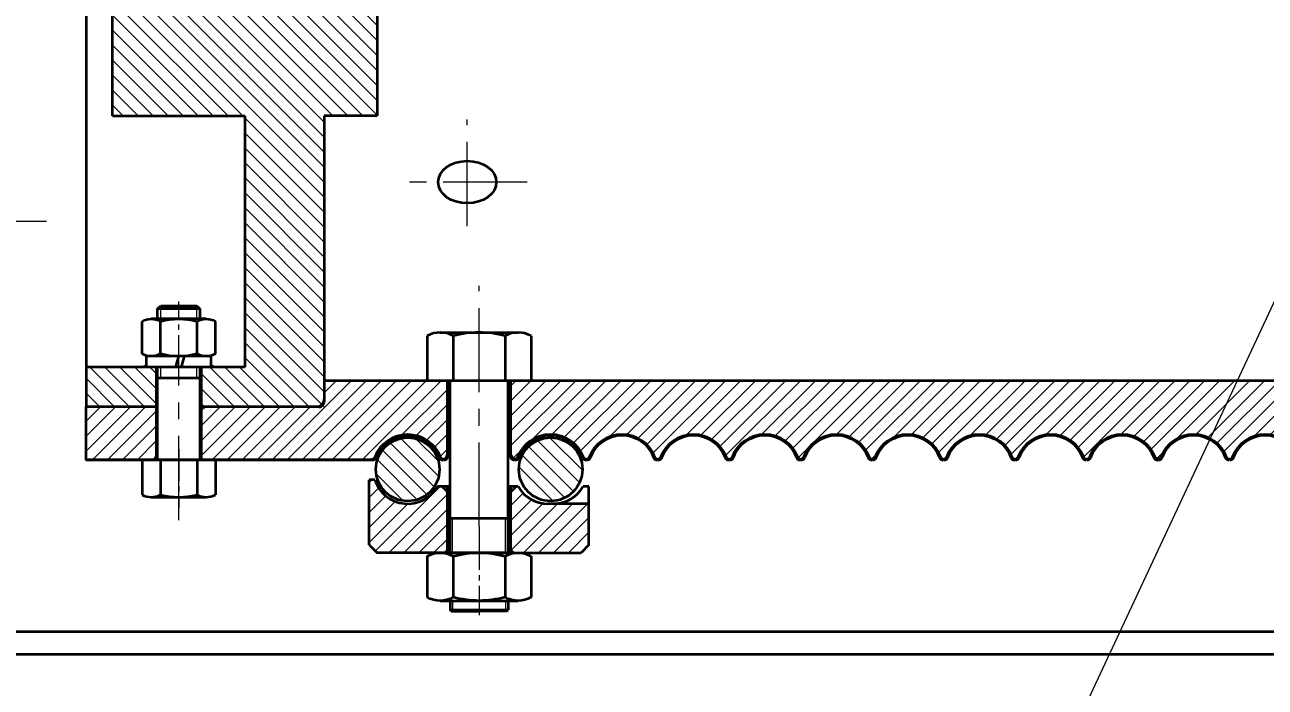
# Model space of a CAD drawing. Header units: millimetres. Extents: x -2378 to 2378, y -1682 to 1682.
# Drawn here: x -415.9 to 52.7, y 559 to 809.1 of the extents above; entities that cross this region are included whole.
import ezdxf

# ---------------------------------------------------------------- set-up
doc = ezdxf.new("R2010")
doc.units = ezdxf.units.MM
doc.linetypes.add('CENTER', pattern=[50.799999713897705, 31.75, -6.349999904632568, 6.349999904632568, -6.349999904632568])
doc.linetypes.add('点画线', pattern=[18, 12, -2, 2, -2])
doc.layers.get('0').update_dxf_attribs({"lineweight": 35})
for name, color, linetype, lineweight in [('中心线', 1, 'CENTER', 15), ('中心线层', 1, '点画线', 18), ('剖面线层', 4, 'Continuous', 18), ('尺寸线层', 3, 'Continuous', 18), ('粗实线', 7, 'Continuous', 50), ('粗实线层', 7, 'Continuous', 35), ('细实线', 7, 'Continuous', 18), ('细实线层', 7, 'Continuous', 18)]:
    doc.layers.add(name, color=color, linetype=linetype, lineweight=lineweight)
doc.styles.add('标准', font='', dxfattribs={"width": 0.667})
doc.styles.get('标准').set_extended_font_data('宋体')
doc.dimstyles.new('标准', dxfattribs={"dimscale": 4, "dimtxt": 3.5, "dimasz": 4, "dimexe": 2, "dimexo": 0, "dimtad": 1, "dimdsep": 46, "dimtxsty": '标准', "dimblk": '_CAXARROW', "dimcen": 0, "dimdle": 6, "dimazin": 2, "dimtfac": 0.7071067811865475, "dimtdec": 3, "dimtmove": 2, "dimatfit": 3, "dimfxl": 1, "dimfrac": 2, "dimtolj": 1, "dimarcsym": 1})
pattern_1 = [(135, (0, 0), (-2.82842712474619, -2.82842712474619), [])]
pattern_2 = [(45, (0, 0), (-2.82842712474619, 2.82842712474619), [])]

# ---------------------------------------------------------------- blocks, each defined once
blk = doc.blocks.new('*X4')
at = {"layer": '中心线层'}
blk.add_line((0, -5.5), (0, 23.6), dxfattribs=at)
at = {"layer": '粗实线层'}
for p, q in [((-19.62990915244728, 1.314954576223638), (-19.62990915244728, 16.78504542377636)), ((-14.72243186433546, 18.1), (14.72243186433546, 18.1)), ((-9.814954576223638, 1.314954576223638), (-9.814954576223638, 16.78504542377636)), ((9.814954576223638, 1.314954576223638), (9.814954576223638, 16.78504542377636)), ((19.62990915244728, 1.314954576223638), (19.62990915244728, 16.78504542377636)), ((-14.72243186433546, 0), (14.72243186433546, 0))]:
    blk.add_line(p, q, dxfattribs=at)
for centre, radius, start, end in [((-14.72243186433546, 8.285045423776364), 9.814954576223638, 60.00000000000007, 120), ((0, -19.1873864405591), 37.2873864405591, 74.73851957513979, 105.26148042486), ((14.72243186433546, 8.285045423776364), 9.814954576223638, 60.00000000000007, 120), ((-14.72243186433546, 9.814954576223638), 9.814954576223638, 240.0000000000001, 299.9999999999998), ((0, 37.2873864405591), 37.2873864405591, 254.7385195751399, 285.2614804248602), ((14.72243186433546, 9.814954576223638), 9.814954576223638, 239.9999999999999, 299.9999999999998)]:
    blk.add_arc(centre, radius, start, end, dxfattribs=at)
blk = doc.blocks.new('*X3')
at = {"layer": '中心线层'}
blk.add_line((0, -4), (0, 18.1), dxfattribs=at)
at = {"layer": '粗实线层'}
for p, q in [((-10.39230484541326, 14.1), (10.39230484541326, 14.1)), ((-13.85640646055102, 0.9282032302755097), (-13.85640646055102, 13.17179676972449)), ((-6.92820323027551, 0.9282032302755097), (-6.92820323027551, 13.17179676972449)), ((6.92820323027551, 0.9282032302755097), (6.92820323027551, 13.17179676972449)), ((13.85640646055102, 0.9282032302755097), (13.85640646055102, 13.17179676972449)), ((-10.39230484541326, 0), (10.39230484541326, 0))]:
    blk.add_line(p, q, dxfattribs=at)
for centre, radius, start, end in [((-10.39230484541326, 7.17179676972449), 6.928203230275511, 60.00000000000021, 120.0000000000001), ((0, -12.22050807568877), 26.32050807568877, 74.73851957513979, 105.26148042486), ((10.39230484541326, 7.17179676972449), 6.928203230275511, 60.00000000000006, 120.0000000000001), ((-10.39230484541326, 6.92820323027551), 6.928203230275511, 239.9999999999999, 299.9999999999998), ((0, 26.32050807568877), 26.32050807568877, 254.7385195751399, 285.2614804248602), ((10.39230484541326, 6.92820323027551), 6.928203230275509, 239.9999999999999, 299.9999999999998)]:
    blk.add_arc(centre, radius, start, end, dxfattribs=at)
blk = doc.blocks.new('*X18')
at = {"layer": '中心线层', "linetype": '点画线', "lineweight": 18}
blk.add_line((0, -3), (0, 7.1), dxfattribs=at)
at = {"layer": '粗实线层'}
for p, q in [((-12.2, 4.1), (12.2, 4.1)), ((-12.2, 0), (-12.2, 4.1)), ((-12.2, 0), (12.2, 0)), ((-1.061158084920335, 0), (-2.159749773887938, 4.1)), ((0.9189898589722549, 0.5305790424601675), (-0.03743360404726803, 4.1)), ((1.061158084920335, 0), (0.9189898589722549, 0.5305790424601675)), ((12.2, 0), (12.2, 4.1))]:
    blk.add_line(p, q, dxfattribs=at)
blk = doc.blocks.new('*X19')
at = {"layer": '尺寸线层', "linetype": 'Continuous'}
for points in [[(-1772.443633185112, 277.153458607589), (-1756.443633185112, 279.153458607589), (-1756.443633185112, 275.153458607589)], [(787.5565276816749, 277.153458607589), (771.5565276816751, 279.153458607589), (771.5565276816751, 275.153458607589)]]:
    blk.add_hatch(color=0, dxfattribs=at).paths.add_polyline_path(points, flags=0)
at = {"layer": '尺寸线层', "color": 0, "linetype": 'Continuous'}
for p, q in [((-1772.443633185112, 839.3404334212019), (-1772.443633185112, 269.153458607589)), ((787.5565276816748, 479.8404334212155), (787.5565276816749, 269.153458607589)), ((-1772.443633185112, 277.153458607589), (787.5565276816749, 277.153458607589))]:
    blk.add_line(p, q, dxfattribs=at)
at = {"layer": '尺寸线层', "color": 0, "insert": (-492.4435522517185, 286.653458607589), "char_height": 14, "width": 54.71337653631281, "attachment_point": 5, "line_spacing_factor": 1.150569886022795, "style": '标准'}
blk.add_mtext('\\T1.1;2560', dxfattribs=at)
blk = doc.blocks.new('_CAXARROW')
blk.add_hatch(color=0).paths.add_polyline_path([(0, 0), (-1, 0.125), (-1, -0.125)], flags=0)
blk = doc.blocks.new('*X42')
at = {"layer": '尺寸线层', "linetype": 'Continuous'}
for points in [[(1038.508850387997, 1257.534387647764), (1040.508850387997, 1241.534387647764), (1036.508850387997, 1241.534387647764)], [(1038.508850387997, 479.8404334212155), (1040.508850387997, 495.8404334212155), (1036.508850387997, 495.8404334212155)]]:
    blk.add_hatch(color=0, dxfattribs=at).paths.add_polyline_path(points, flags=0)
at = {"layer": '尺寸线层', "color": 0, "linetype": 'Continuous'}
for p, q in [((-247.2896664370928, 1257.534387647764), (1046.508850387997, 1257.534387647764)), ((1038.508850387997, 1257.534387647764), (1038.508850387997, 479.8404334212155)), ((787.5565276816748, 479.8404334212155), (1046.508850387997, 479.8404334212155))]:
    blk.add_line(p, q, dxfattribs=at)
at = {"layer": '尺寸线层', "color": 0, "insert": (1029.008850387997, 868.6874100344896), "char_height": 14, "width": 39.50130502793286, "attachment_point": 5, "rotation": 90, "line_spacing_factor": 1.150569886022795, "style": '标准'}
blk.add_mtext('\\T1.1;778', dxfattribs=at)
blk = doc.blocks.new('*X70')
at = {"layer": '细实线层', "color": 0}
blk.add_line((0, 0), (442.4571252806073, 945.812391235053), dxfattribs=at)

msp = doc.modelspace()

# ---------------------------------------------------------------- hatches: boundary and pattern name
at = {"layer": '剖面线层'}
h = msp.add_hatch(dxfattribs=at)
h.set_pattern_fill('无图案', color=256, scale=4, angle=45, style=0, pattern_type=0)
h.set_pattern_definition(pattern_2)
edge = h.paths.add_edge_path(flags=0)
edge.add_line((-349.2917525773228, 644.8469980256496), (-349.2917525773228, 654.9403415012493))
edge.add_line((-349.2917525773228, 654.9403415012493), (-349.2917525773228, 664.8469980256533))
edge.add_line((-349.2917525773228, 664.8469980256532), (-305.7917052226364, 664.8469980256532))
edge.add_line((-305.7917052226364, 664.8469980256532), (-304.7917525821704, 664.8469980256532))
edge.add_arc((-304.7917525728389, 666.8469980208737), 1.999999995516077, 269.9999997328912, 360)
edge.add_line((-302.7917525773228, 666.8469980208738), (-302.7917525773228, 667.8469984775669))
edge.add_line((-302.7917525773228, 667.8469984775669), (-302.7917525773231, 674.846998025655))
edge.add_line((-302.7917525773228, 674.846998025655), (-263.9216617297717, 674.846998025655))
edge.add_line((-263.9216617297717, 674.846998025655), (-256.2917525773247, 674.846998025655))
edge.add_line((-256.2917525773247, 674.846998025655), (-256.2917525773247, 646.2431780745303))
edge.add_arc((-244.2917525738178, 641.2431780731189), 13.00000000377748, 157.3801350521874, 159.6768631698512)
edge.add_arc((-257.7917525772447, 646.2431780744328), 1.396180048777901, 270.00000000000233, 339.6768631731042, ccw=False)
edge.add_arc((-257.8214646333637, 646.2070496776751), 1.360376158939331, 199.8493911180555, 271.25150001602015, ccw=False)
edge.add_arc((-271.2917525773246, 641.230048865642), 13.00000000000196, 20.32313682966907, 159.6768631703357)
edge.add_arc((-284.7620405206945, 646.2070496667513), 1.360376151203998, 268.74849995240805, 340.1506092961256, ccw=False)
edge.add_line((-284.7917525772447, 644.8469980256505), (-349.2917525773228, 644.846998025652))
h.paths.add_polyline_path([(-392.7917525773228, 644.8469980256532), (-392.7917525773228, 653.2620949766616), (-392.7917525773228, 664.8469980256532), (-366.2917525773228, 664.8469980256532), (-366.2917525773228, 644.8469980256539)], flags=0)
h = msp.add_hatch(dxfattribs=at)
h.set_pattern_fill('无图案', color=256, scale=4, angle=45, style=0, pattern_type=0)
h.set_pattern_definition(pattern_2)
edge = h.paths.add_edge_path(flags=0)
edge.add_line((-232.2917525773247, 646.2431780745388), (-232.2917525773247, 658.7397051610805))
edge.add_line((-232.2917525773247, 658.7397051610805), (-232.2917525773247, 674.846998025655))
edge.add_line((-232.2917525773247, 674.846998025655), (-224.6618434248759, 674.846998025655))
edge.add_line((-224.6618434248759, 674.846998025655), (-218.7917525773246, 674.846998025655))
edge.add_line((-218.7917525773246, 674.846998025655), (417.2082474226754, 674.8469980256568))
edge.add_line((417.2082474226753, 674.8469980256568), (417.2082474226754, 667.8469977352391))
edge.add_line((417.2082474226754, 667.8469977352391), (417.2082474226754, 666.8469980208747))
edge.add_arc((419.2082474181915, 666.8469980208746), 1.999999995516191, 180, 270.0000002671023)
edge.add_line((419.2082819263742, 664.8469980256568), (420.2082949553537, 664.8469980256568))
edge.add_line((420.2082949553537, 664.8469980256568), (463.7082474226764, 664.8469980256568))
edge.add_line((463.7082474226764, 664.8469980256568), (463.7082474226754, 644.8469980256532))
edge.add_line((463.7082474226754, 644.8469980256551), (458.3518409621266, 644.8469980256549))
edge.add_line((458.3518409621266, 644.8469980256549), (417.2082474225967, 644.8469980256532))
edge.add_arc((417.2082474228358, 646.2431780748178), 1.396180049122563, 200.3231368272834, 269.9999999901886, ccw=False)
edge.add_arc((403.7082474225973, 641.2431780745311), 13.00000000000187, 20.32313682969112, 159.6768631703203)
edge.add_arc((390.2082474226752, 646.2431780744347), 1.396180048778128, 270, 339.67686317311257, ccw=False)
edge.add_arc((390.2082474228355, 646.2431780748177), 1.396180049122449, 200.3231368272815, 269.9999999901956, ccw=False)
edge.add_arc((376.7082474225972, 641.243178074531), 13.00000000000202, 20.32313682968713, 159.6768631703155)
edge.add_arc((363.2082474226754, 646.2431780744332), 1.396180048777678, 269.99999999999534, 339.6768631731356, ccw=False)
edge.add_arc((363.2082474228358, 646.2431780748169), 1.396180049122563, 200.3231368272834, 269.9999999901886, ccw=False)
edge.add_arc((349.7082474225972, 641.243178074531), 13.00000000000202, 20.32313682968713, 159.6768631703155)
edge.add_arc((336.2082474226754, 646.2431780744339), 1.396180048777996, 270, 339.6768631731205, ccw=False)
edge.add_arc((336.2082474228357, 646.2431780748167), 1.396180049122222, 200.3231368272735, 269.9999999901979, ccw=False)
edge.add_arc((322.7082474225972, 641.243178074531), 13.00000000000198, 20.32313682968452, 159.6768631703129)
edge.add_arc((309.2082474226772, 646.2431780744331), 1.396180048777757, 269.9999999999976, 339.67686317312683, ccw=False)
edge.add_arc((309.2082474228355, 646.2431780748165), 1.396180049122108, 200.3231368272708, 269.99999999020264, ccw=False)
edge.add_arc((295.7082474225972, 641.243178074531), 13.00000000000205, 20.32313682968816, 159.6768631703156)
edge.add_arc((282.2082474226772, 646.2431780744341), 1.396180048777956, 270.00000000000233, 339.6768631731249, ccw=False)
edge.add_arc((282.2082474228355, 646.2431780748165), 1.396180049122222, 200.3231368272795, 269.9999999902049, ccw=False)
edge.add_arc((268.7082474225972, 641.2431780745312), 13.00000000000195, 20.32313682968405, 159.6768631703133)
edge.add_arc((255.2082474226771, 646.2431780744332), 1.396180048777889, 270.00000000000114, 339.6768631731189, ccw=False)
edge.add_arc((255.2082474228354, 646.2431780748163), 1.396180049121995, 200.323136827272, 269.99999999020724, ccw=False)
edge.add_arc((241.7082474225973, 641.2431780745301), 13.00000000000201, 20.32313682968341, 159.6768631703118)
edge.add_arc((228.2082474226755, 646.2431780744289), 1.396180048777931, 270.00000000000466, 339.67686317313445, ccw=False)
edge.add_arc((228.2082474228354, 646.2431780748163), 1.396180049121995, 200.323136827272, 269.99999999020724, ccw=False)
edge.add_arc((214.7082474225973, 641.2431780745301), 13.00000000000203, 20.32313682968658, 159.676863170314)
edge.add_arc((201.2082474226752, 646.2431780744332), 1.396180048777931, 270.00000000000466, 339.67686317313445, ccw=False)
edge.add_arc((201.2082474228353, 646.2431780748163), 1.396180049121995, 200.3231368272724, 269.99999999020724, ccw=False)
edge.add_arc((187.7082474225971, 641.2431780745301), 13.00000000000203, 20.32313682968658, 159.6768631703128)
edge.add_arc((174.2082474226774, 646.2431780744339), 1.396180048777717, 269.99999999999534, 339.6768631731312, ccw=False)
edge.add_arc((174.2082474228354, 646.2431780748163), 1.396180049121995, 200.323136827272, 269.9999999902061, ccw=False)
edge.add_arc((160.7082474225972, 641.2431780745301), 13.00000000000195, 20.32313682968405, 159.6768631703134)
edge.add_arc((147.2082474226773, 646.2431780744337), 1.396180048777744, 269.9999999999965, 339.6768631731316, ccw=False)
edge.add_arc((147.2082474228354, 646.2431780748165), 1.396180049121995, 200.3231368272776, 269.99999999020264, ccw=False)
edge.add_arc((133.7082474225972, 641.2431780745302), 13.00000000000199, 20.3231368296861, 159.6768631703134)
edge.add_arc((120.2082474226771, 646.2431780744338), 1.39618004877797, 270.0000000000041, 339.6768631731301, ccw=False)
edge.add_arc((120.2082474228356, 646.2431780748168), 1.396180049122449, 200.3231368272811, 269.9999999901927, ccw=False)
edge.add_arc((106.7082474225972, 641.2431780745302), 13.00000000000196, 20.3231368296851, 159.6768631703144)
edge.add_arc((93.2082474226773, 646.2431780744334), 1.396180048777704, 269.99999999999704, 339.676863173131, ccw=False)
edge.add_arc((93.20824742283564, 646.2431780748168), 1.396180049122449, 200.3231368272859, 269.9999999901915, ccw=False)
edge.add_arc((79.70824742259715, 641.2431780745302), 13.000000000002, 20.32313682968396, 159.6768631703124)
edge.add_arc((66.2082474226773, 646.2431780744336), 1.396180048777757, 269.9999999999965, 339.67686317312683, ccw=False)
edge.add_arc((66.20824742291549, 646.2431780748166), 1.396180049122108, 200.3231368272815, 269.9999999902008, ccw=False)
edge.add_arc((52.70824742267722, 641.2431780745302), 13.00000000000196, 20.3231368296851, 159.6768631703144)
edge.add_arc((39.20824742275533, 646.2431780744338), 1.396180048777983, 270.0000000000038, 339.6768631731303, ccw=False)
edge.add_arc((39.20824742291562, 646.2431780748168), 1.396180049122449, 200.3231368272815, 269.9999999901939, ccw=False)
edge.add_arc((25.70824742267725, 641.2431780745302), 13.00000000000196, 20.3231368296851, 159.6768631703144)
edge.add_arc((12.20824742275537, 646.243178074433), 1.39618004877794, 270.0000000000018, 339.6768631731296, ccw=False)
edge.add_arc((12.20824742291535, 646.2431780748154), 1.396180049121995, 200.3231368272723, 269.9999999902067, ccw=False)
edge.add_arc((-1.291752577322802, 641.2431780745301), 13.00000000000203, 20.32313682968444, 159.6768631703128)
edge.add_arc((-14.79175257724471, 646.2431780744329), 1.396180048777973, 270.00000000000387, 339.67686317313013, ccw=False)
edge.add_arc((-14.79175257708434, 646.2431780748159), 1.396180049122449, 200.3231368272809, 269.9999999901931, ccw=False)
edge.add_arc((-28.29175257732278, 641.2431780745303), 13.00000000000196, 20.32313682968509, 159.6768631703134)
edge.add_arc((-41.79175257724446, 646.2431780744325), 1.396180048777664, 269.99999999999443, 339.67686317313536, ccw=False)
edge.add_arc((-41.79175257708468, 646.2431780748154), 1.396180049121995, 200.3231368272679, 269.9999999902093, ccw=False)
edge.add_arc((-55.29175257732285, 641.2431780745303), 13.00000000000196, 20.32313682968402, 159.6768631703134)
edge.add_arc((-68.79175257724452, 646.2431780744325), 1.396180048777691, 269.9999999999959, 339.6768631731308, ccw=False)
edge.add_arc((-68.79175257708468, 646.2431780748154), 1.396180049121995, 200.3231368272724, 269.9999999902067, ccw=False)
edge.add_arc((-82.29175257732285, 641.2431780745303), 13.00000000000197, 20.32313682968508, 159.6768631703134)
edge.add_arc((-95.79175257724457, 646.2431780744326), 1.39618004877777, 269.99999999999704, 339.67686317312706, ccw=False)
edge.add_arc((-95.79175257708451, 646.2431780748155), 1.396180049122222, 200.3231368272694, 269.9999999901991, ccw=False)
edge.add_arc((-109.2917525773228, 641.2431780745289), 13.00000000000204, 20.3231368296855, 159.676863170315)
edge.add_arc((-122.7917525772445, 646.2431780744325), 1.396180048777678, 269.9999999999947, 339.6768631731356, ccw=False)
edge.add_arc((-122.7917525770847, 646.2431780748154), 1.396180049121995, 200.3231368272728, 269.9999999902049, ccw=False)
edge.add_arc((-136.2917525773228, 641.2431780745301), 13.00000000000196, 20.3231368296851, 159.6768631703155)
edge.add_arc((-149.7917525772445, 646.2431780744326), 1.396180048777744, 269.9999999999965, 339.6768631731316, ccw=False)
edge.add_arc((-149.7917525770847, 646.2431780748154), 1.396180049121995, 200.3231368272724, 269.99999999020724, ccw=False)
edge.add_arc((-163.2917525773228, 641.2431780745301), 13.00000000000198, 20.32313682968452, 159.6768631703149)
edge.add_arc((-176.7917525772445, 646.2431780744326), 1.396180048777717, 269.99999999999534, 339.6768631731312, ccw=False)
edge.add_arc((-176.7917525770846, 646.2431780748155), 1.396180049122222, 200.3231368272799, 269.99999999020145, ccw=False)
edge.add_arc((-190.2917525773228, 641.2431780745293), 13.00000000000199, 20.3231368296861, 159.6768631703156)
edge.add_arc((-203.7917525772448, 646.2431780744331), 1.396180048778157, 270.0000000000093, 339.6768631731329, ccw=False)
edge.add_arc((-203.7917525770847, 646.2431780748154), 1.396180049122108, 200.3231368272768, 269.9999999902038, ccw=False)
edge.add_arc((-217.2917525773228, 641.243178074529), 13.00000000000198, 20.32313682968559, 159.676863170316)
edge.add_arc((-230.7917525772446, 646.2431780744326), 1.396180048777732, 269.9999999999965, 339.6768631731464, ccw=False)
edge.add_arc((-230.7917525770845, 646.2431780748155), 1.396180049122222, 200.3231368272739, 269.9999999901968, ccw=False)
edge.add_arc((-244.2917525767261, 641.243178074725), 12.99999999937432, 20.32313682976815, 22.61986494826556)
h = msp.add_hatch(dxfattribs=at)
h.set_pattern_fill('无图案', color=256, scale=4, angle=135, style=0, pattern_type=0)
h.set_pattern_definition(pattern_1)
edge = h.paths.add_edge_path(flags=0)
edge.add_arc((-271.2724861586485, 641.2300488656999), 11.99999999986773, -178.76772665112014, 6.252776074688882e-13, ccw=False)
edge.add_arc((-271.2724861586085, 641.2300488654264), 12.00000000009279, 6.252776074688882e-13, 181.2322733462636, ccw=False)
edge = h.paths.add_edge_path(flags=0)
edge.add_arc((-217.2724861585939, 641.2300488651182), 12.00000000003106, 168.1757049654167, 360, ccw=False)
edge.add_arc((-217.2724861582793, 641.230048865821), 11.99999999976353, 0, 168.1757049723804, ccw=False)

# ---------------------------------------------------------------- linework, layer by layer
for p, q in [((-392.7917525773228, 644.846998025655), (-361.9041237113379, 644.8469980256541)), ((-392.7917525773228, 644.846998025655), (-284.7917525772447, 644.8469980256505)), ((787.5565276816749, 579.8404334212128), (-598.7917525773191, 579.8404334212091))]:
    msp.add_line(p, q)
at = {"layer": '中心线'}
for p, q in [((-248.7917525773265, 733.1323853767092), (-248.7917525773265, 773.3468139939771)), ((-226.0970021511931, 749.7166226356487), (-275.9563547051222, 749.7166226356487)), ((-407.7508238461669, 734.8404334212119), (-660.3453131182796, 734.8404334212119)), ((-357.7917525773246, 622.075205613337), (-357.7917525773246, 707.8071643754247)), ((-244.2917525773247, 619.6060834810351), (-244.2917525773247, 710.5599425532573))]:
    msp.add_line(p, q, dxfattribs=at)
at = {"layer": '中心线层'}
for p, q in [((-357.7917525773246, 648.8338688167642), (-357.7917525773246, 626.7338688167647)), ((-244.2917525773247, 619.6060834810351), (-244.2917525773247, 586.1300488656425))]:
    msp.add_line(p, q, dxfattribs=at)
at = {"layer": '粗实线'}
for centre, radius, start, end in [((-271.2917525773247, 641.230048865642), 13.00000000000201, 20.32313682966889, 159.6768631703355), ((-217.2917525773228, 641.243178074529), 13.00000000000201, 20.32313682968559, 159.676863170316), ((-190.2917525773229, 641.2431780745292), 13.00000000000201, 20.32313682968653, 159.676863170315), ((-163.2917525773228, 641.2431780745301), 13.00000000000201, 20.32313682968444, 159.6768631703148), ((-136.2917525773228, 641.2431780745301), 13.00000000000201, 20.32313682968502, 159.6768631703154), ((-109.2917525773228, 641.2431780745292), 13.00000000000201, 20.32313682968452, 159.6768631703158), ((-82.29175257732282, 641.2431780745301), 13.00000000000202, 20.32313682968606, 159.6768631703125), ((-55.29175257732282, 641.2431780745301), 13.00000000000202, 20.323136829685, 159.6768631703125), ((-28.29175257732281, 641.2431780745301), 13.00000000000202, 20.32313682968598, 159.6768631703124), ((-1.291752577322804, 641.2431780745301), 13.00000000000202, 20.32313682968444, 159.6768631703128), ((25.7082474226772, 641.2431780745301), 13.00000000000202, 20.3231368296855, 159.6768631703139), ((52.7082474226772, 641.2431780745301), 13.00000000000202, 20.32313682968555, 159.6768631703139), ((-244.2917525772392, 641.2431780744861), 13.00000000009348, 147.8130288630917, 159.6768631702651), ((-244.2917525775447, 641.2431780744143), 13.00000000024991, 20.32313682983502, 32.20422750392276), ((-284.7620405206945, 646.2070496667511), 1.360376151203924, 268.7484999524104, 340.1506092961264), ((-257.8214646333637, 646.2070496776751), 1.360376158939381, 199.849391118044, 271.2515000160157), ((-257.7917525772447, 646.2431780744328), 1.396180048777848, 270, 339.6768631731042), ((-257.7917525772447, 646.2431780744328), 1.396180048777848, 270, 339.6768631731042), ((-244.2917525785525, 641.2431780750112), 12.99999999868264, 157.4040524394969, 159.6768631704472), ((-244.2917525756476, 641.243178073858), 13.00000000180821, 157.4040524397111, 159.6768631701296), ((-244.2917525764807, 641.2431780748693), 12.99999999909371, 20.32313682956363, 22.61986494812381), ((-244.2917525776849, 641.2431780743955), 13.00000000038557, 20.32313682964392, 22.61986494796033), ((-230.7917525770846, 646.2431780748157), 1.396180049122222, 200.323136827205, 269.9999999901758), ((-230.7917525772446, 646.2431780744326), 1.396180048777852, 270, 339.6768631731432), ((-203.7917525770845, 646.2431780748155), 1.396180049122222, 200.3231368272995, 269.9999999902061), ((-203.7917525772446, 646.2431780744328), 1.396180048777852, 270, 339.6768631731436), ((-176.7917525770845, 646.2431780748157), 1.396180049122222, 200.3231368272895, 269.9999999902026), ((-176.7917525772446, 646.2431780744328), 1.396180048777863, 270, 339.6768631731285), ((-149.7917525770845, 646.2431780748157), 1.396180049122222, 200.3231368272835, 269.9999999902014), ((-149.7917525772446, 646.2431780744328), 1.396180048777863, 270, 339.676863173128), ((-122.7917525770845, 646.2431780748157), 1.396180049122222, 200.3231368272746, 269.9999999901974), ((-122.7917525772446, 646.2431780744328), 1.396180048777863, 270, 339.6768631731283), ((-95.79175257708455, 646.2431780748157), 1.396180049122222, 200.323136827275, 269.9999999902026), ((-95.79175257724462, 646.2431780744328), 1.396180048777863, 270, 339.6768631731237), ((-68.79175257708454, 646.2431780748157), 1.396180049122222, 200.3231368272793, 269.9999999902008), ((-68.79175257724461, 646.2431780744328), 1.396180048777863, 270, 339.6768631731235), ((-41.79175257708452, 646.2431780748157), 1.396180049122222, 200.3231368272698, 269.9999999902014), ((-41.79175257724459, 646.2431780744328), 1.396180048777863, 270, 339.6768631731285), ((-14.79175257708452, 646.2431780748157), 1.396180049122222, 200.3231368272797, 269.9999999902021), ((-14.79175257724459, 646.2431780744328), 1.396180048777857, 270, 339.6768631731335), ((12.20824742291549, 646.2431780748157), 1.396180049122222, 200.323136827275, 269.999999990201), ((12.20824742275542, 646.2431780744328), 1.39618004877786, 270, 339.6768631731335), ((39.20824742291549, 646.2431780748166), 1.396180049122222, 200.3231368272698, 269.999999990198), ((39.20824742275542, 646.2431780744337), 1.396180048777857, 270, 339.6768631731333)]:
    msp.add_arc(centre, radius, start, end, dxfattribs=at)
at = {"layer": '粗实线层'}
for p, q in [((-282.7917525773264, 919.8469980256532), (-282.7917525773264, 774.7478674732483)), ((-382.7917525773264, 774.7478674732483), (-382.7917525773264, 844.333868816766)), ((-392.7917525773246, 818.5083198111997), (-392.7917525773228, 679.8469980256523)), ((-382.7917525773264, 774.7478674732483), (-332.7917525773264, 774.7478674732483)), ((-332.7917525773246, 774.7478674732483), (-332.7917525773228, 679.8469980256532)), ((-282.7917525773264, 774.7478674732483), (-302.7917525773264, 774.7478674732483)), ((-302.7917525773264, 774.7478674732483), (-302.7917525773228, 666.8469980208738)), ((-365.7917525773228, 701.825002858488), (-364.591752577322, 703.0250028584878)), ((-364.591752577322, 703.0250028584878), (-350.9917525773217, 703.0250028584878)), ((-350.9917525773217, 703.0250028584878), (-349.7917525773228, 701.825002858488)), ((-365.7917525773228, 692.1250028584873), (-365.7917525773228, 701.825002858488)), ((-349.7917525773228, 701.825002858488), (-365.7917525773228, 701.825002858488)), ((-349.7917525773228, 701.825002858488), (-349.7917525773228, 692.1250028584873)), ((-263.9216617297717, 691.6189142405437), (-263.9216617297717, 674.8338688167678)), ((-259.0141844416595, 692.9338688167672), (-229.5693207129881, 692.9338688167672)), ((-254.1067071535473, 691.6189142405437), (-254.1067071535473, 674.8338688167678)), ((-234.4767980011003, 691.6189142405437), (-234.4767980011003, 674.846998025655)), ((-224.6618434248759, 691.6189142405437), (-224.6618434248759, 674.846998025655)), ((-332.7917525773228, 679.8469980256532), (-392.7917525773228, 679.8469980256523)), ((-392.7917525773228, 679.8469980256523), (-392.7917525773228, 664.8469980256532)), ((-366.2917525773228, 679.8469980256523), (-366.2917525773228, 644.8469980256496)), ((-349.2917525773228, 679.8469980256523), (-349.2917525773228, 644.8469980256496)), ((-365.7917525773228, 675.8475749043828), (-349.7917525773228, 675.8475749043828)), ((-302.7917525773228, 674.846998025655), (-218.7917525773246, 674.846998025655)), ((-256.2917525773247, 646.2431780745303), (-256.2917525773247, 674.846998025655)), ((-255.2938387175565, 609.7300488656429), (-255.2938387175583, 674.8338688167678)), ((-245.7917525773246, 674.846998025655), (-218.7917525773246, 674.846998025655)), ((-233.2917525773247, 609.7300488656429), (-233.2917525773247, 674.846998025655)), ((-232.2917525773247, 646.2431780745388), (-232.2917525773247, 674.846998025655)), ((-218.7917525773246, 674.846998025655), (417.2082474226754, 674.8469980256568)), ((-365.7917525773228, 664.8469980256532), (-392.7917525773228, 664.8469980256532)), ((-304.7917525821704, 664.8469980256532), (-349.7917525773228, 664.8469980256532)), ((-284.7917525772447, 644.8469980256505), (-379.2917525773229, 644.8469980256532)), ((-371.6481590378753, 644.8338688152116), (-371.6481590378753, 631.66207204704)), ((-364.7199558076009, 644.8338688152116), (-364.7199558076009, 631.66207204704)), ((-361.9041237113379, 644.8469980256541), (-352.2917525772446, 644.8469980256541)), ((-350.8635493470483, 644.8338688152116), (-350.8635493470483, 631.66207204704)), ((-343.9353461167739, 644.8338688152116), (-343.9353461167739, 631.66207204704)), ((-283.6631555944097, 637.230048865642), (-285.7938387175583, 637.230048865642)), ((-285.7938387175565, 612.730048865642), (-285.7938387175565, 637.230048865642)), ((-255.2938387175583, 634.7300488656429), (-260.0355084683598, 634.7300488656429)), ((-256.2938387175565, 632.7300488656429), (-258.2938387175565, 634.7300488656429)), ((-256.2938387175565, 632.7300488656429), (-255.2938387175583, 632.7300488656429)), ((-256.2917525773247, 632.730048865642), (-256.2917525773247, 634.7300488656429)), ((-229.5500828265213, 634.730048865642), (-233.2917525773247, 634.730048865642)), ((-233.2917525773247, 632.730048865642), (-232.2917525773247, 632.730048865642)), ((-230.2917525773247, 634.730048865642), (-232.2917525773247, 632.730048865642)), ((-232.2917525773247, 632.730048865642), (-232.2917525773247, 634.730048865642)), ((-202.7917525773246, 634.7300488656429), (-205.0334223281262, 634.7300488656429)), ((-202.7917525773246, 612.7300488656429), (-202.7917525773246, 634.7300488656429)), ((-368.1840574227372, 630.7338688167647), (-347.399447731912, 630.7338688167647)), ((-365.7917496928494, 630.7338688167638), (-349.7917496928494, 630.7338688167638)), ((-202.7917525773246, 628.2300488656429), (-218.2917541385524, 628.2300488656429)), ((-255.2938387175565, 622.7300488656429), (-233.2917525773247, 622.7300488656429)), ((-285.7938387175565, 612.730048865642), (-282.7938387175565, 609.730048865642)), ((-257.2938387175565, 609.7300488656429), (-282.7938387175565, 609.730048865642)), ((-256.2938387175565, 610.7300488656429), (-257.2938387175565, 609.7300488656429)), ((-231.2917525773247, 609.730048865642), (-257.2938387175565, 609.7300488656429)), ((-232.2917525773247, 610.730048865642), (-231.2917525773247, 609.730048865642)), ((-229.5693207129892, 609.7300488656429), (-205.7917525773247, 609.7300488656429)), ((-202.7917525773246, 612.7300488656429), (-205.7917525773247, 609.7300488656429)), ((-254.7938387175583, 587.6464791946555), (-255.2938387175583, 588.1464791946555)), ((-255.2938387175583, 588.1464791946555), (-233.2896664370911, 588.1464791946555)), ((-254.7938387175583, 587.6464791946555), (-244.2917525773247, 587.6464791946555)), ((-233.7896664370911, 587.6464791946555), (-244.2917525773247, 587.6464791946555)), ((-233.7896664370911, 587.6464791946555), (-233.2896664370911, 588.1464791946555)), ((787.5565276816749, 571.3404334212155), (-1556.343189938601, 571.3404334212064))]:
    msp.add_line(p, q, dxfattribs=at)
msp.add_lwpolyline([(-365.7917525773228, 644.8469980256532), (-392.7917525773228, 644.8469980256532), (-392.7917525773228, 664.8469980256532)], dxfattribs=at)
for centre in [(-271.2724861585158, 641.2300488656429), (-217.2724861585158, 641.2300488656429)]:
    msp.add_circle(centre, 12, dxfattribs=at)
for centre, radius, start, end in [((-259.0141844416595, 683.1189142405437), 9.814954576223638, 60.00000000000065, 120.0000000000005), ((-244.2917525773229, 655.646482376209), 37.2873864405591, 74.73851957513997, 105.2614804248602), ((-229.5693207129881, 683.1189142405437), 9.814954576223638, 60.00000000000021, 120.0000000000002), ((-305.7917525792836, 667.8469980272403), 3.000000001960871, 270.0000000677433, 0), ((-304.791752572839, 666.8469980208738), 1.999999995516191, 269.9999997328928, 359.9999999999968), ((-271.2938387175565, 641.230048865642), 12.99999999999997, 197.9202131393945, 329.9999999999986), ((-218.2917525773247, 641.2300488656429), 13.00000000000016, 209.9999999999985, 270), ((-216.2917525773247, 641.2300488656429), 13.00000000000021, 269.9999945114824, 330.0000000000001), ((-368.1840574227372, 637.66207204704), 6.928203230275511, 239.9999999999917, 299.9999999999923), ((-357.7917525773246, 657.0543768924535), 26.32050807568877, 254.7385195751475, 285.2614804248677), ((-347.399447731912, 637.66207204704), 6.928203230275511, 239.9999999999921, 299.9999999999932)]:
    msp.add_arc(centre, radius, start, end, dxfattribs=at)
msp.add_ellipse((-248.7917525773265, 749.7166226356487), major_axis=(11, 0), ratio=0.7272727272727273, dxfattribs=at)

# ---------------------------------------------------------------- block references
at = {"layer": '细实线层'}
msp.add_blockref('*X70', (-25.86168258083385, 529.3437704977988), dxfattribs=at)

# ---------------------------------------------------------------- next in the draw order: wipeouts: each hides what was drawn before it
for points in [[(-371.6481647608637, 684.8620720470427), (-371.6481647608637, 692.3993688167673), (-371.6481647608637, 692.3993688167673), (-371.6481647608637, 697.1056655864917), (-368.184063145726, 698.0338688167674), (-368.3049769643808, 698.0328136178579), (-368.42585395151514, 698.0296483425533), (-368.54665728682784, 698.0243739550269), (-368.6673501724526, 698.0169920619087), (-368.7878958441673, 698.0075049117944), (-368.9082575825926, 697.9959153945621), (-369.0283987243769, 697.9822270404908), (-369.1482826733649, 697.9664440191858), (-369.26787291174406, 697.9485711383086), (-369.3871330111694, 697.9286138421113), (-369.5060266438593, 697.9065782097803), (-369.62451759366155, 697.8824709535821), (-369.74256976708494, 697.8562994168208), (-369.8601472042939, 697.8280715715998), (-369.97721409006203, 697.7977960163944), (-370.0937347646818, 697.7654819734317), (-370.2096737348271, 697.7311392858827), (-370.32499568436447, 697.6947784148625), (-370.4396654851108, 697.6564104362445), (-370.5536482075341, 697.6160470372868), (-370.66690913139286, 697.5737005130717), (-370.77941375631247, 697.5293837627607), (-370.8911278122945, 697.4831102856654), (-371.0020172701551, 697.4348941771348), (-371.11204835189125, 697.3847501242631), (-371.2211875409696, 697.3326934014142), (-371.32940159253576, 697.2787398655703), (-371.4366575435416, 697.2229059515012), (-371.54292272278525, 697.1652086667576), (-371.64816476086366, 697.1056655864919), (-368.184063145726, 698.0338688167674), (-357.7917583003127, 698.0338688167674), (-357.7917583003127, 698.0338688167674), (-347.39945345489946, 698.0338688167674), (-343.9353518397618, 697.1056655864919), (-344.04059387027297, 697.1652086625629), (-344.1468590418053, 697.2229059433772), (-344.25411498496277, 697.2787398537864), (-344.36232902855056, 697.3326933862431), (-344.4714682095276, 697.3847501059806), (-344.58149928304675, 697.4348941560205), (-344.69238873258195, 697.4831102620013), (-344.8041027801375, 697.5293837368323), (-344.91660739653713, 697.5737004851666), (-345.02986831178987, 697.6160470076956), (-345.14385102552853, 697.6564104052599), (-345.2585208175194, 697.6947783827793), (-345.37384275823797, 697.7311392529982), (-345.489781719509, 697.7654819400447), (-345.60630238520673, 697.7977959828052), (-345.7233692620128, 697.8280715381103), (-345.8409466902276, 697.8562993837342), (-345.95899885463257, 697.882470921203), (-346.07748979539997, 697.9065781784138), (-346.1963834190466, 697.9286138120635), (-346.31564350942807, 697.9485711098858), (-346.4352337387708, 697.9664439926954), (-346.55511767873764, 697.9822270162396), (-346.6752588115244, 697.995915372857), (-346.79562054098335, 698.0075048929427), (-346.916166203771, 698.0169920462168), (-347.0368590805161, 698.0243739428013), (-347.15766240700424, 698.0296483340986), (-347.27853938537737, 698.0328136134789), (-347.3994531953421, 698.0338688167674), (-343.9353518397617, 697.1056655864917), (-343.9353518397617, 692.3993688167673), (-343.9353518397617, 692.3993688167673), (-343.9353518397617, 684.8620720470427), (-347.3994535741088, 683.9338688167672), (-347.27853975146274, 683.9349240136655), (-347.1576627603045, 683.9380892870984), (-347.0368594209389, 683.9433636728926), (-346.9161665312359, 683.9507455644191), (-346.7956208554212, 683.9602327130821), (-346.6752591128778, 683.9718222290039), (-346.555117966961, 683.9855105819058), (-346.4352340138299, 684.0012936021822), (-346.31564377130053, 684.0191664821723), (-346.19638366772153, 684.039123777623), (-346.0774900308782, 684.0611594093484), (-345.95899907692643, 684.0852666650817), (-345.84094689936103, 684.111438201518), (-345.72336945802124, 684.1396660465539), (-345.6063025681371, 684.1699416017135), (-345.48978188941953, 684.2022556447688), (-345.3738429151984, 684.2365983325487), (-345.2585209616109, 684.272959203937), (-345.1438511568433, 684.3113271830595), (-345.02986843043135, 684.3516905826572), (-344.91660750261997, 684.3940371076467), (-344.80410287378726, 684.4383538588654), (-344.6923888139352, 684.484627337001), (-344.58149935225094, 684.5328434467025), (-344.4714682667409, 684.5829875008749), (-344.3623290739418, 684.6350442251528), (-344.2541150187112, 684.6889977625525), (-344.14685906410085, 684.7448316783025), (-344.0405938813156, 684.8025289648505), (-343.9353518397618, 684.8620720470427), (-347.39945345489946, 683.9338688167672), (-357.7917583003127, 683.9338688167672), (-357.7917583003127, 683.9338688167672), (-368.184063145726, 683.9338688167672), (-371.64816476086366, 684.8620720470428), (-371.5429227334868, 684.8025289727091), (-371.43665756514855, 684.7448316935222), (-371.329401625242, 684.6889977846291), (-371.22118758495895, 684.6350442535755), (-371.1120484073376, 684.5829875351268), (-371.00201733722207, 684.5328434862599), (-370.89112789113534, 684.4846273813353), (-370.77941384707015, 684.4383539074424), (-370.6669092341995, 684.3940371599268), (-370.5536483225116, 684.3516906380962), (-370.43966561237016, 684.3113272411091), (-370.324995824006, 684.2729592640445), (-370.20967388694027, 684.2365983941576), (-370.09373492934515, 684.2022557073193), (-369.97721426734296, 684.1699416646427), (-369.8601473942491, 684.1396661092961), (-369.7425699697598, 684.1114382635053), (-369.62451780909043, 684.0852667257435), (-369.5060268720654, 684.0611594681134), (-369.38713325216463, 684.0391238339173), (-369.26787316552924, 684.0191665354218), (-369.1482829399295, 684.0012936518119), (-369.0283990036993, 683.9855106273403), (-368.9082578746395, 683.971822269668), (-368.7878961488945, 683.9602327484005), (-368.6673504898045, 683.9507455938174), (-368.5466576167376, 683.9433636957975), (-368.42585429390465, 683.9380893029379), (-368.30497731916057, 683.9349240218695)], [(-224.66184342487742, 608.4150942894191), (-224.66184342487742, 598.8795488656428), (-224.66184342487742, 598.8795488656428), (-224.66184342487742, 592.9450034418664), (-229.56932071298928, 591.6300488656428), (-229.39802613656155, 591.6315437307645), (-229.22678373812116, 591.6360278707793), (-229.05564567976157, 591.6434999197749), (-228.88466409179316, 591.6539576016925), (-228.713891056864, 591.6673977310212), (-228.5433785940948, 591.6838162137669), (-228.37317864323353, 591.7032080487012), (-228.20334304883406, 591.7255673288832), (-228.03392354446356, 591.7508872434594), (-227.86497173694434, 591.7791600797386), (-227.6965390906336, 591.8103772255413), (-227.5286769117471, 591.8445291718219), (-227.36143633273062, 591.8816055155672), (-227.19486829668463, 591.9215949629635), (-227.02902354184647, 591.9644853328379), (-226.863952586135, 592.010263560368), (-226.69970571176253, 592.0589157010626), (-226.536332949918, 592.110426935008), (-226.37388406552733, 592.1647815713835), (-226.21240854209432, 592.2219630532402), (-226.05195556662775, 592.2819539625448), (-225.8925740146582, 592.3447360254855), (-225.73431243535046, 592.4102901180372), (-225.5772190367146, 592.4785962717888), (-225.42134167092172, 592.5496336800238), (-225.2667278197274, 592.6233807040597), (-225.11342458000854, 592.6998148798386), (-224.96147864941702, 592.7789129247701), (-224.81093631215526, 592.8606507448231), (-224.66184342487745, 592.9450034418664), (-229.5693207129892, 591.6300488656428), (-244.29175257732467, 591.6300488656428), (-244.29175257732467, 591.6300488656428), (-259.0141844416601, 591.6300488656428), (-263.9216617297719, 592.9450034418664), (-263.77256884249414, 592.8606507448231), (-263.6220265052324, 592.7789129247701), (-263.47008057464086, 592.6998148798386), (-263.316777334922, 592.62338070406), (-263.1621634837277, 592.5496336800239), (-263.0062861179348, 592.4785962717888), (-262.84919271929897, 592.4102901180373), (-262.69093113999116, 592.3447360254855), (-262.5315495880217, 592.281953962545), (-262.37109661255505, 592.2219630532402), (-262.2096210891221, 592.1647815713835), (-262.0471722047314, 592.110426935008), (-261.88379944288687, 592.0589157010626), (-261.71955256851436, 592.0102635603682), (-261.55448161280293, 591.9644853328379), (-261.3886368579648, 591.9215949629636), (-261.22206882191875, 591.8816055155672), (-261.05482824290226, 591.8445291718219), (-260.8869660640158, 591.8103772255413), (-260.71853341770503, 591.7791600797389), (-260.54958161018584, 591.7508872434594), (-260.3801621058154, 591.7255673288832), (-260.2103265114158, 591.7032080487012), (-260.0401265605546, 591.6838162137669), (-259.8696140977854, 591.6673977310212), (-259.6988410628562, 591.6539576016926), (-259.52785947488786, 591.6434999197749), (-259.3567214165282, 591.6360278707793), (-259.18547901808785, 591.6315437307645), (-259.0141844416601, 591.6300488656428), (-263.921661729772, 592.9450034418664), (-263.921661729772, 598.8795488656428), (-263.921661729772, 598.8795488656428), (-263.921661729772, 608.4150942894191), (-259.01418432245083, 609.7300488656427), (-259.18547890286976, 609.7285540025321), (-259.356721305334, 609.7240698643891), (-259.52785936774654, 609.7165978171257), (-259.69884095979324, 609.7061401367998), (-259.8696139988224, 609.6927000089225), (-260.04012646570965, 609.6762815274872), (-260.2103264207033, 609.6568896937224), (-260.38016201924603, 609.6345304145689), (-260.54958152776675, 609.60921050088), (-260.7185333394396, 609.5809376653472), (-260.88696598990373, 609.5497205201502), (-261.0548281729397, 609.5155685743346), (-261.2220687560982, 609.4784922309143), (-261.3886367962751, 609.438502783703), (-261.5544815552293, 609.3956124138746), (-261.71955251503846, 609.3498341862514), (-261.8837993934867, 609.3011820453262), (-262.0471721593815, 609.2496708110127), (-262.2096210477934, 609.1953161741327), (-262.37109657521506, 609.1381346916361), (-262.53154955463424, 609.078143781557), (-262.69093111051683, 609.0153617177086), (-262.8491926936947, 608.9498076241167), (-263.0062860961542, 608.8815014691941), (-263.162163465721, 608.8104640596583), (-263.3167773206361, 608.7367170341934), (-263.47008056401927, 608.6602828568589), (-263.62202649821535, 608.5811848102466), (-263.7725688390188, 608.4994469883889), (-263.921661729772, 608.4150942894191), (-259.0141844416602, 609.7300488656427), (-244.2917525773247, 609.7300488656427), (-244.2917525773247, 609.7300488656427), (-229.56932071298922, 609.7300488656427), (-224.66184342487745, 608.4150942894194), (-224.81093629704716, 608.4994469780877), (-224.9614786189132, 608.5811847902963), (-225.11342453383517, 608.6602828279204), (-225.26672775762484, 608.7367169969364), (-225.42134159264452, 608.8104640147603), (-225.57721894203183, 608.8815014173413), (-225.73431232404576, 608.9498075660023), (-225.89257388652987, 609.0153616540329), (-226.05195542148888, 609.0781437130272), (-226.21240837977314, 609.1381346189654), (-226.373883885867, 609.19531609804), (-226.53633275277704, 609.2496707322225), (-226.6997054970146, 609.3011819645678), (-226.86395235366928, 609.349834104259), (-227.02902329156748, 609.3956123313856), (-227.1948680285126, 609.4385027014591), (-227.36143604660143, 609.4784921496602), (-227.52867660761223, 609.5155684948177), (-227.69653876846033, 609.5497204431201), (-227.8649713967158, 609.5809375915553), (-228.03392318617864, 609.6092104310793), (-228.20334267250757, 609.634530349513), (-228.37317824889624, 609.6568896341659), (-228.54337818179332, 609.6762814741838), (-228.71389062666086, 609.6926999626266), (-228.88466364376688, 609.7061400982639), (-229.0556452140066, 609.7165977871014), (-229.22678325474777, 609.7240698436264), (-229.39802563569597, 609.7285539917783)]]:
    msp.add_wipeout(points).dxf.layer = '粗实线层'

# ---------------------------------------------------------------- next in the draw order: hatches: boundary and pattern name
at = {"layer": '剖面线层'}
h = msp.add_hatch(dxfattribs=at)
h.set_pattern_fill('无图案', color=256, scale=4, angle=45, style=0, pattern_type=0)
h.set_pattern_definition(pattern_2)
edge = h.paths.add_edge_path(flags=0)
edge.add_line((-232.4247509488615, 632.9340124707351), (-232.4247509488615, 618.7428146642069))
edge.add_line((-232.4247509488615, 618.7428146642069), (-232.4247509488615, 610.9340124707351))
edge.add_line((-232.4247509488597, 610.9340124707351), (-231.4247509488597, 609.9340124707351))
edge.add_line((-231.4247509488615, 609.9340124707351), (-229.7023136791741, 609.9340124707351))
edge.add_line((-229.7023136791741, 609.9340124707351), (-205.9247509488597, 609.9340124707351))
edge.add_line((-205.9247509488597, 609.9340124707351), (-202.9247509488596, 612.9340124707351))
edge.add_line((-202.9247509488615, 612.9340124707351), (-202.9247509488615, 628.4340124707351))
edge.add_line((-202.9247509488615, 628.4340124707351), (-216.4247551723475, 628.4340124707351))
edge.add_line((-216.4247551723475, 628.4340124707351), (-218.4247525100892, 628.4340124707351))
edge.add_arc((-218.4247509488615, 641.434012470735), 13.00000000000009, 210.0000000000061, 270.0000000000056)
edge.add_line((-229.68308119806, 634.9340124707351), (-230.4247509488633, 634.9340124707351))
edge.add_line((-230.4247509488615, 634.9340124707351), (-232.4247509488615, 632.9340124707351))
edge = h.paths.add_edge_path(flags=0)
edge.add_line((-285.9268370890951, 637.4340124707351), (-285.9268370890951, 621.1401676413407))
edge.add_line((-285.9268370890951, 621.1401676413407), (-285.9268370890951, 612.9340124707351))
edge.add_line((-285.9268370890951, 612.9340124707351), (-282.9268370890915, 609.934012470736))
edge.add_line((-282.9268370890915, 609.934012470736), (-259.1471808061525, 609.934012470736))
edge.add_line((-259.1471808061525, 609.934012470736), (-257.4268370890915, 609.934012470736))
edge.add_line((-257.4268370890915, 609.934012470736), (-256.4268370890915, 610.934012470736))
edge.add_line((-256.4268370890951, 610.9340124707351), (-256.4268370890951, 632.9340124707351))
edge.add_line((-256.4268370890951, 632.9340124707351), (-258.4268370890951, 634.9340124707351))
edge.add_line((-258.4268370890951, 634.9340124707351), (-260.1685068398966, 634.9340124707351))
edge.add_arc((-271.426837089095, 641.4340124707351), 13, 197.9202131393934, 330.0000000000012)
edge.add_line((-283.7961539659483, 637.4340124707351), (-285.9268370890951, 637.4340124707351))

# ---------------------------------------------------------------- next in the draw order: linework, layer by layer
at = {"layer": '粗实线层'}
for p, q in [((-256.2938387175565, 610.7300488656429), (-256.2938387175583, 632.7300488656429)), ((-232.2917525773247, 610.730048865642), (-232.2917525773247, 632.730048865642)), ((-256.2938387175565, 610.7300488656429), (-255.2938387175565, 610.7300488656429)), ((-233.2917525773247, 610.7300488656429), (-232.2917525773247, 610.7300488656429)), ((-255.2938387175583, 591.6300488656425), (-255.2938387175583, 588.1464791946555)), ((-233.2896664370911, 591.6300488656425), (-233.2896664370911, 588.1464791946555))]:
    msp.add_line(p, q, dxfattribs=at)
at = {"layer": '细实线'}
for p, q in [((-254.2938387175565, 609.7300488656429), (-254.2938387175565, 622.7300488656429)), ((-234.2917525773247, 609.7300488656429), (-234.2917525773247, 622.7300488656429)), ((-254.2938387175583, 591.6300488656425), (-254.2938387175583, 587.6464791946555)), ((-234.2896664370911, 591.6300488656425), (-234.2896664370911, 587.6464791946555))]:
    msp.add_line(p, q, dxfattribs=at)
at = {"layer": '细实线层', "linetype": 'Continuous', "lineweight": 18}
for p, q in [((-364.591752577322, 698.0338688167676), (-364.591752577322, 703.0381320673732)), ((-364.591752577322, 699.0250028584869), (-364.591752577322, 703.0250028584878)), ((-350.9917525773217, 698.0338688167676), (-350.9917525773217, 703.0381320673732)), ((-350.9917525773217, 699.0250028584869), (-350.9917525773217, 703.0250028584878))]:
    msp.add_line(p, q, dxfattribs=at)

# ---------------------------------------------------------------- next in the draw order: block references
at = {"layer": '粗实线层', "xscale": -1}
msp.add_blockref('*X3', (-357.7917583003127, 683.9338688167672), dxfattribs=at)
at = {"layer": '粗实线层', "xscale": -1, "rotation": 180}
msp.add_blockref('*X4', (-244.2917525773247, 609.7300488656429), dxfattribs=at)

# ---------------------------------------------------------------- next in the draw order: dimensions: what is measured, and where the dimension line sits
at = {"layer": '尺寸线层'}
dim = msp.add_linear_dim(base=(1038.508850387997, 479.8404334212155), p1=(-247.2896664370928, 1257.534387647764), p2=(787.5565276816748, 479.8404334212155), angle=270, text='778', dimstyle='标准', override={"dimsah": 1, "dimtfac": 1, "dimtfill": 1, "dimtzin": 8}, dxfattribs=at)
dim.commit()
dim.dimension.update_dxf_attribs({"geometry": '*X42', "text_midpoint": (1038.508850387997, 868.6874105344897)})

# ---------------------------------------------------------------- next in the draw order: wipeouts: each hides what was drawn before it
msp.add_wipeout([(-369.9917525773246, 679.8338688167668), (-369.9917525773246, 682.6393688167667), (-369.9917525773246, 682.6393688167667), (-369.9917525773246, 683.9338688167667), (-369.9917525773246, 683.9338688167667), (-357.7917525773246, 683.9338688167667), (-357.7917525773246, 683.9338688167667), (-357.75431897327735, 683.9338688167667), (-357.75431897327735, 683.9338688167667), (-355.63200280343665, 683.9338688167667), (-355.63200280343665, 683.9338688167667), (-345.5917525773246, 683.9338688167667), (-345.5917525773246, 683.9338688167667), (-345.5917525773246, 682.6393688167667), (-345.5917525773246, 682.6393688167667), (-345.5917525773246, 679.8338688167668), (-345.5917525773246, 679.8338688167668), (-356.73059449240424, 679.8338688167668), (-356.73059449240424, 679.8338688167668), (-357.7917525773246, 679.8338688167668), (-357.7917525773246, 679.8338688167668), (-358.85291066224494, 679.8338688167668), (-358.85291066224494, 679.8338688167668)]).dxf.layer = '粗实线层'

# ---------------------------------------------------------------- next in the draw order: hatches: boundary and pattern name
at = {"layer": '剖面线层'}
h = msp.add_hatch(dxfattribs=at)
h.set_pattern_fill('无图案', color=256, scale=4, angle=135, style=0, pattern_type=0)
h.set_pattern_definition(pattern_1)
h.paths.add_polyline_path([(-392.7917525773209, 664.8469980256532), (-392.7917525773209, 672.5104148373484), (-392.7917525773209, 679.8469980256523), (-365.7917525773209, 679.8469980256523), (-365.7917525773209, 664.8469980256532)], flags=0)
h.paths.add_polyline_path([(-349.7917525773209, 664.8469980256532), (-349.7917525773209, 671.9710104174819), (-349.7917525773209, 679.8469980256532), (-332.7917525773209, 679.8469980256532), (-332.7917525773264, 774.7478674732483), (-382.7917525773264, 774.7478674732483), (-382.7917525773246, 814.8438688167671), (-282.7917525773264, 814.843868816768), (-282.7917525773264, 774.7478674732483), (-302.7917525773264, 774.7478674732483), (-302.7917525773246, 664.8469980256532)], flags=0)

# ---------------------------------------------------------------- next in the draw order: linework, layer by layer
at = {"layer": '粗实线层'}
for p, q in [((-365.7917525773246, 644.8338688167642), (-365.7917525773246, 679.8338688167669)), ((-349.7917525773246, 679.8338688167669), (-349.7917525773246, 644.8338688167642))]:
    msp.add_line(p, q, dxfattribs=at)
for centre, start, end in [((-357.7917525782461, 644.8338688194278), 108.9787660624414, 111.0923395059832), ((-357.7917525764061, 644.8338688194278), 68.90766049401742, 71.0212339375591)]:
    msp.add_arc(centre, 37.51333096099181, start, end, dxfattribs=at)
at = {"layer": '细实线层', "linetype": 'Continuous', "lineweight": 18}
for p, q in [((-364.5917525773239, 675.8475749043828), (-364.5917525773239, 679.8338688167669)), ((-350.9917525773235, 675.8475749043828), (-350.9917525773235, 679.8338688167669))]:
    msp.add_line(p, q, dxfattribs=at)

# ---------------------------------------------------------------- next in the draw order: block references
at = {"layer": '粗实线层', "xscale": -1, "rotation": 360}
msp.add_blockref('*X18', (-357.7917525773246, 679.8338688167669), dxfattribs=at)

# ---------------------------------------------------------------- next in the draw order: dimensions: what is measured, and where the dimension line sits
at = {"layer": '尺寸线层'}
dim = msp.add_linear_dim(base=(787.5565276816748, 277.153458607589), p1=(-1772.443633185112, 839.3404334212019), p2=(787.5565276816748, 479.8404334212155), angle=180, dimstyle='标准', override={"dimsah": 1, "dimtfac": 1, "dimtfill": 1, "dimtzin": 8}, dxfattribs=at)
dim.commit()
dim.dimension.update_dxf_attribs({"geometry": '*X19', "text_midpoint": (-492.4435527517186, 277.153458607589)})

doc.saveas('drawing.dxf')
